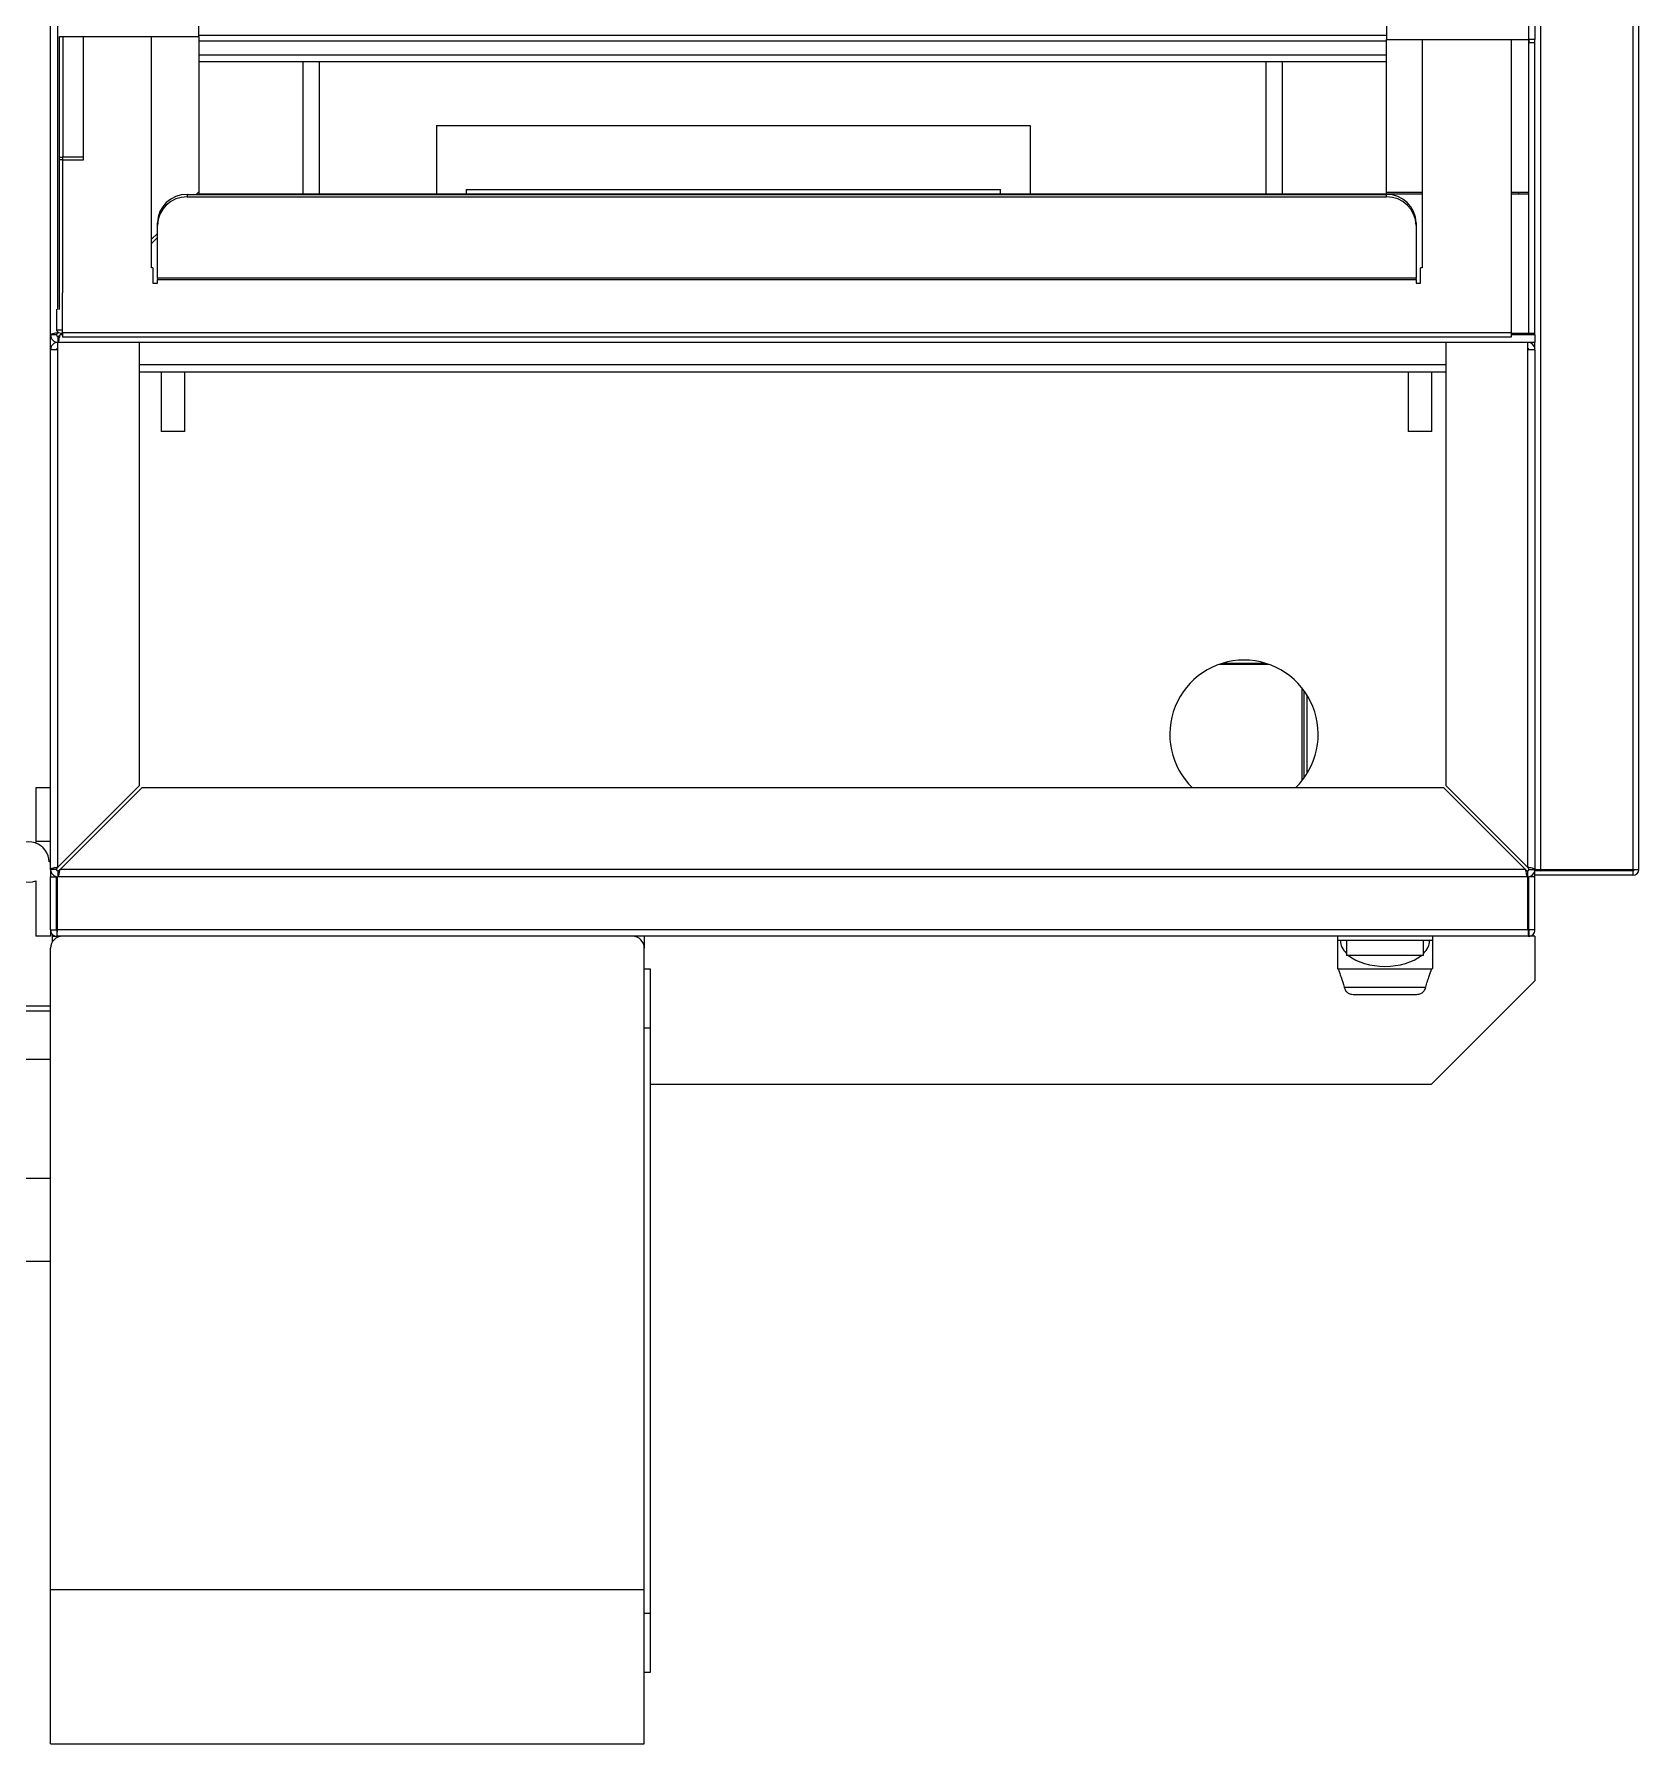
# Model space of a CAD drawing. Header units: millimetres. Extents: x 5343 to 29633, y -275 to 12336.
# Drawn here: x 28532 to 29073, y 1000 to 1576 of the extents above; entities that cross this region are included whole.
import ezdxf

# ---------------------------------------------------------------- set-up
doc = ezdxf.new("R2010")
doc.units = ezdxf.units.MM

msp = doc.modelspace()

# ---------------------------------------------------------------- linework, layer by layer
at = {"linetype": 'Continuous', "lineweight": 15}
for p, q in [((28537.79, 1474.28), (28537.79, 2329.28)), ((28540.29, 1482.82), (28540.29, 2328.58)), ((29039.79, 1294.28), (29039.79, 2310.28)), ((29070.79, 2310.28), (29070.79, 1294.28)), ((29072.79, 1294.28), (29072.79, 2310.28)), ((28587.79, 1574.78), (28587.79, 2281.08)), ((28987.79, 2281.28), (28987.79, 1573.78)), ((29035.59, 2281.28), (29035.59, 1573.78)), ((29037.79, 2281.28), (29037.79, 1573.78)), ((28540.79, 1574.78), (28587.79, 1574.78)), ((28540.79, 1482.82), (28540.79, 1574.78)), ((28541.99, 1574.78), (28541.99, 1534.11)), ((28548.79, 1574.78), (28548.79, 1534.11)), ((28571.79, 1496.87), (28571.79, 1574.78)), ((28587.79, 1575.28), (28987.79, 1575.28)), ((28587.79, 1574.78), (28587.79, 1522.49)), ((28587.79, 1573.31), (28987.79, 1573.31)), ((28987.79, 1573.78), (29035.59, 1573.78)), ((28987.79, 1522.28), (28987.79, 1573.78)), ((28999.79, 1573.78), (28999.79, 1496.87)), ((29029.79, 1573.78), (29029.79, 1474.96)), ((29037.79, 1573.78), (29035.59, 1573.78)), ((29035.59, 1573.78), (29035.59, 1522.28)), ((29035.79, 1573.78), (29035.79, 1572.78)), ((29035.79, 1474.78), (29035.79, 1572.78)), ((29035.79, 1572.78), (29037.79, 1572.78)), ((29037.79, 1572.78), (29037.79, 1573.78)), ((29037.79, 1474.78), (29037.79, 1572.78)), ((28587.79, 1568.62), (28987.79, 1568.62)), ((28587.79, 1566.35), (28987.79, 1566.35)), ((28622.79, 1566.35), (28622.79, 1521.78)), ((28628.29, 1566.35), (28628.29, 1521.78)), ((28947.29, 1521.78), (28947.29, 1566.35)), ((28952.79, 1521.78), (28952.79, 1566.35)), ((28667.79, 1544.78), (28867.79, 1544.78)), ((28667.79, 1544.78), (28667.79, 1521.78)), ((28867.79, 1544.78), (28867.79, 1521.78)), ((28541.79, 1533.23), (28540.79, 1533.23)), ((28541.79, 1533.23), (28541.79, 1488.43)), ((28548.79, 1534.11), (28541.99, 1534.11)), ((28541.99, 1533.14), (28541.99, 1534.11)), ((28548.79, 1533.14), (28541.99, 1533.14)), ((28548.79, 1534.11), (28548.79, 1533.14)), ((28583.79, 1521.61), (28583.79, 1520.77)), ((28583.79, 1521.61), (28987.79, 1521.61)), ((28583.79, 1520.77), (28987.79, 1520.77)), ((28586.9, 1521.61), (28587.79, 1522.49)), ((28587.79, 1522.49), (28587.79, 1521.78)), ((28587.79, 1521.78), (28588.49, 1521.78)), ((28588.49, 1521.78), (28588.32, 1521.61)), ((28588.49, 1521.78), (28999.79, 1521.78)), ((28677.79, 1523.31), (28857.79, 1523.31)), ((28677.79, 1523.31), (28677.79, 1521.78)), ((28857.79, 1521.78), (28857.79, 1523.31)), ((28987.79, 1521.78), (28987.79, 1522.28)), ((28999.79, 1522.28), (28987.79, 1522.28)), ((28987.79, 1520.77), (28987.79, 1521.61)), ((29035.59, 1522.28), (29029.79, 1522.28)), ((29029.79, 1521.78), (29035.79, 1521.78)), ((29032.29, 1522.28), (29032.29, 1521.78)), ((29035.59, 1522.28), (29035.79, 1522.28)), ((28573.79, 1511.17), (28573.79, 1512)), ((28573.79, 1493.35), (28573.79, 1511.17)), ((28997.79, 1512), (28997.79, 1511.17)), ((28997.79, 1511.17), (28997.79, 1493.35)), ((28571.79, 1506.49), (28573.79, 1508.49)), ((28573.79, 1507.08), (28571.79, 1505.08)), ((28572.29, 1496.87), (28571.79, 1496.87)), ((28572.29, 1496.87), (28572.29, 1491.66)), ((28572.29, 1491.66), (28573.79, 1491.66)), ((28997.79, 1493.35), (28573.79, 1493.35)), ((28573.79, 1493.35), (28573.79, 1492.97)), ((28573.79, 1491.66), (28573.79, 1492.97)), ((28573.79, 1492.97), (28997.79, 1492.97)), ((28997.79, 1492.97), (28997.79, 1493.35)), ((28997.79, 1492.97), (28997.79, 1491.66)), ((28997.79, 1491.66), (28999.29, 1491.66)), ((28999.29, 1491.66), (28999.29, 1496.87)), ((28999.79, 1496.87), (28999.29, 1496.87)), ((28541.79, 1474.96), (28541.79, 1488.43)), ((28539.79, 1482.98), (28539.79, 1475.99)), ((28537.79, 1469.28), (28537.79, 1474.28)), ((28539.79, 1474.28), (28537.79, 1474.28)), ((28539.79, 1475.99), (28541.79, 1475.99)), ((28540.29, 1474.99), (28540.29, 1475.26)), ((28540.46, 1475.16), (28540.29, 1474.99)), ((28540.99, 1474.28), (28541.49, 1474.78)), ((28541.79, 1474.28), (28540.99, 1474.28)), ((28541.55, 1474.84), (28541.49, 1474.78)), ((28541.79, 1474.78), (28541.49, 1474.78)), ((29029.79, 1474.96), (28541.79, 1474.96)), ((28541.79, 1474.96), (28541.79, 1473.52)), ((29029.79, 1474.96), (29029.79, 1473.52)), ((29037.79, 1474.78), (29029.79, 1474.78)), ((29037.79, 1474.28), (29029.79, 1474.28)), ((29037.79, 1474.28), (29037.79, 1474.78)), ((29037.79, 1474.28), (29037.79, 1471.78)), ((28537.79, 1294.28), (28537.79, 1469.28)), ((28540.29, 1469.28), (28537.79, 1469.28)), ((28540.29, 1473.78), (28540.29, 1471.78)), ((28540.29, 1469.28), (28540.29, 1471.78)), ((28567.79, 1471.78), (28540.29, 1471.78)), ((28540.29, 1294.99), (28540.29, 1469.28)), ((29029.79, 1473.52), (28541.79, 1473.52)), ((28567.79, 1322.49), (28567.79, 1471.78)), ((29007.79, 1471.78), (28567.79, 1471.78)), ((29035.29, 1471.78), (29007.79, 1471.78)), ((29007.79, 1471.78), (29007.79, 1322.49)), ((29035.29, 1471.78), (29035.29, 1469.28)), ((29037.79, 1471.78), (29035.29, 1471.78)), ((29035.29, 1469.28), (29035.29, 1294.99)), ((29037.79, 1469.28), (29035.29, 1469.28)), ((29037.79, 1469.28), (29037.79, 1471.78)), ((29037.79, 1469.28), (29037.79, 1294.28)), ((29007.79, 1464.18), (28567.79, 1464.18)), ((29007.79, 1461.78), (28567.79, 1461.78)), ((28575.04, 1461.78), (28575.04, 1441.78)), ((28583.04, 1441.78), (28583.04, 1461.78)), ((28995.04, 1461.78), (28995.04, 1441.78)), ((29003.04, 1441.78), (29003.04, 1461.78)), ((28583.04, 1441.78), (28575.04, 1441.78)), ((29003.04, 1441.78), (28995.04, 1441.78)), ((28931.54, 1363.38), (28948.03, 1363.38)), ((28932.79, 1363.78), (28946.79, 1363.78)), ((28959.28, 1355.44), (28959.28, 1324.13)), ((28959.99, 1354.51), (28959.99, 1325.05)), ((28960.99, 1353.03), (28960.99, 1326.53)), ((28532.79, 1321.78), (28532.79, 1303.78)), ((28537.79, 1321.78), (28532.79, 1321.78)), ((28567.79, 1322.49), (28540.29, 1294.99)), ((28540.99, 1294.28), (28568.49, 1321.78)), ((29007.08, 1321.78), (28568.49, 1321.78)), ((29007.08, 1321.78), (29034.58, 1294.28)), ((29035.29, 1294.99), (29007.79, 1322.49)), ((28532.79, 1303.78), (28532.79, 1303.15)), ((28532.79, 1303.78), (28537.79, 1303.78)), ((28537.79, 1296.78), (28537.29, 1296.78)), ((28532.79, 1290.42), (28532.79, 1271.78)), ((28537.79, 1294.28), (28537.79, 1291.78)), ((28539.79, 1294.28), (28537.79, 1294.28)), ((28537.79, 1291.78), (28539.79, 1291.78)), ((28537.79, 1273.88), (28537.79, 1291.78)), ((28539.79, 1273.88), (28539.79, 1291.78)), ((28540.14, 1273.88), (28540.14, 1291.78)), ((29035.43, 1291.78), (28540.14, 1291.78)), ((28540.29, 1293.78), (28540.29, 1291.78)), ((29034.58, 1294.28), (28540.99, 1294.28)), ((29035.29, 1293.78), (29035.29, 1291.78)), ((29035.43, 1273.88), (29035.43, 1291.78)), ((29035.79, 1294.28), (29037.79, 1294.28)), ((29035.79, 1273.88), (29035.79, 1291.78)), ((29037.79, 1291.78), (29035.79, 1291.78)), ((29037.79, 1294.28), (29039.79, 1294.28)), ((29037.79, 1291.78), (29037.79, 1294.28)), ((29070.79, 1293.78), (29037.79, 1293.78)), ((29070.79, 1292.28), (29037.79, 1292.28)), ((29037.79, 1273.88), (29037.79, 1291.78)), ((29039.79, 1294.28), (29070.79, 1294.28)), ((29070.79, 1294.28), (29071.29, 1294.28)), ((29070.79, 1293.78), (29070.79, 1292.28)), ((29071.29, 1294.28), (29072.79, 1294.28)), ((28537.79, 1273.88), (28537.79, 1271.78)), ((28537.79, 1273.88), (28539.79, 1273.88)), ((28538.32, 1272.51), (28538.32, 1269.79)), ((28539.89, 1273.78), (28539.89, 1271.78)), ((29035.43, 1273.88), (28540.14, 1273.88)), ((29035.69, 1273.78), (29035.69, 1271.78)), ((29037.79, 1273.88), (29035.79, 1273.88)), ((28537.79, 1271.78), (28532.79, 1271.78)), ((28537.79, 1051.78), (28537.79, 1267.78)), ((28538.32, 1271.78), (28539.89, 1271.78)), ((29035.69, 1271.78), (28539.89, 1271.78)), ((28737.79, 1271.78), (28737.79, 1267.78)), ((28737.79, 1051.78), (28737.79, 1267.78)), ((28971.29, 1271.78), (28971.29, 1270.28)), ((29003.29, 1270.28), (28971.29, 1270.28)), ((28971.29, 1270.28), (28971.29, 1260.9)), ((28974.29, 1270.28), (28974.29, 1265.28)), ((29000.29, 1265.28), (29000.29, 1270.28)), ((29003.29, 1271.78), (29003.29, 1270.28)), ((29003.29, 1270.28), (29003.29, 1260.9)), ((29037.79, 1271.78), (29035.69, 1271.78)), ((29037.79, 1271.78), (29037.79, 1256.78)), ((29000.29, 1265.28), (28974.29, 1265.28)), ((28737.79, 1260.78), (28739.79, 1260.78)), ((28739.79, 1260.78), (28739.79, 1240.78)), ((28971.52, 1260.78), (28971.49, 1260.78)), ((28971.52, 1260.78), (29003.05, 1260.78)), ((29037.79, 1256.78), (29002.79, 1221.78)), ((29003.09, 1260.78), (29003.05, 1260.78)), ((28973.56, 1254.61), (29001.01, 1254.61)), ((28976.6, 1252.18), (28997.98, 1252.18)), ((28537.79, 1248.25), (28337.08, 1248.25)), ((28337.08, 1246.68), (28537.79, 1246.68)), ((28739.79, 1240.78), (28737.79, 1240.78)), ((28739.79, 1240.78), (28739.79, 1043.78)), ((28537.79, 1230.28), (28463.09, 1230.28)), ((29002.79, 1221.78), (28739.79, 1221.78)), ((28463.09, 1190.28), (28537.79, 1190.28)), ((28392.09, 1162.28), (28537.79, 1162.28)), ((28537.79, 1051.78), (28737.79, 1051.78)), ((28537.79, 999.78), (28537.79, 1051.78)), ((28737.79, 999.78), (28737.79, 1051.78)), ((28737.79, 1043.78), (28739.79, 1043.78)), ((28739.79, 1043.78), (28739.79, 1023.78)), ((28739.79, 1023.78), (28737.79, 1023.78)), ((28537.79, 999.78), (28737.79, 999.78))]:
    msp.add_line(p, q, dxfattribs=at)
at = {"linetype": 'Continuous', "lineweight": 15, "flags": 128}
for points in [[(28541.99, 1533.14), (28541.95, 1533.14), (28541.91, 1533.13), (28541.87, 1533.13), (28541.84, 1533.11), (28541.82, 1533.1), (28541.8, 1533.08), (28541.79, 1533.06), (28541.79, 1533.05)], [(28539.79, 1475.99), (28539.83, 1475.75), (28539.98, 1475.53), (28540.21, 1475.32), (28540.52, 1475.14), (28540.9, 1474.99), (28541.33, 1474.87), (28541.79, 1474.81)], [(29037.85, 1293.78), (29037.82, 1293.89), (29037.79, 1294.28)]]:
    msp.add_lwpolyline(points, dxfattribs=at)
at = {"linetype": 'Continuous', "lineweight": 15}
for centre, radius, start, end in [((28541.96, 1530.04), 4.07, 89.56717, 106.70483), ((28583.59, 1511.8), 9.81, 88.86329, 178.81629), ((28583.59, 1510.96), 9.81, 88.86329, 178.81629), ((28987.98, 1511.8), 9.81, 1.18371, 91.13671), ((28987.98, 1510.96), 9.81, 1.18371, 91.13671), ((28540.29, 1474.28), 2.5, 180, 270), ((28540.29, 1474.28), 0.5, 180, 270), ((28540.29, 1469.28), 2.5, 90, 180), ((28540.29, 1469.28), 0.5, 90, 180), ((29035.29, 1469.28), 2.5, 0, 90), ((29035.29, 1469.28), 0.5, 0, 90), ((28939.79, 1339.78), 25, 313.94552, 226.05448), ((28530.54, 1296.78), 6.75, 0, 289.47122), ((28540.29, 1294.28), 2.5, 180, 270), ((28540.29, 1294.28), 0.5, 180, 270), ((29035.29, 1294.28), 2.5, 270, 0), ((29035.29, 1294.28), 0.5, 270, 0), ((29039.79, 1294.28), 0.5, 180, 270), ((29070.79, 1294.28), 2, 270, 0), ((29070.79, 1294.28), 0.5, 270, 0), ((28541.79, 1267.78), 4, 90, 180), ((28733.79, 1267.78), 4, 0, 90)]:
    msp.add_arc(centre, radius, start, end, dxfattribs=at)
for centre, major_axis, start_param, end_param in [((28987.29, 1270.28), (-15, 0), 0, 0.522315), ((28987.29, 1270.28), (15, 0), -0.522315, 0), ((28987.29, 1270.28), (-15, 0), 0.61548, 2.526113), ((28971.49, 1260.9), (-0.2, 0), 0, 1.570796), ((29003.09, 1260.9), (0.2, 0), 4.712389, 6.283185)]:
    msp.add_ellipse(centre, major_axis=major_axis, ratio=0.57735, start_param=start_param, end_param=end_param, dxfattribs=at)
for points, knots in [([(28540.29, 1474.99), (28540, 1474.94), (28539.43, 1474.84), (28538.67, 1474.68), (28538.11, 1474.53), (28537.82, 1474.39), (28537.8, 1474.31), (28537.79, 1474.28)], [0, 0, 0, 0, 0.218175, 0.43635, 0.654515, 0.87268, 1, 1, 1, 1]), ([(28540.29, 1471.78), (28540.34, 1471.81), (28540.44, 1471.87), (28540.59, 1472.31), (28540.75, 1472.97), (28540.88, 1473.67), (28540.96, 1474.12), (28540.99, 1474.28)], [0, 0, 0, 0, 0.218175, 0.43635, 0.654515, 0.87268, 1, 1, 1, 1]), ([(28540.29, 1294.99), (28540, 1294.94), (28539.43, 1294.84), (28538.67, 1294.68), (28538.11, 1294.53), (28537.82, 1294.39), (28537.8, 1294.31), (28537.79, 1294.28)], [0, 0, 0, 0, 0.218175, 0.43635, 0.654515, 0.87268, 1, 1, 1, 1]), ([(28540.29, 1291.78), (28540.34, 1291.81), (28540.44, 1291.87), (28540.59, 1292.31), (28540.75, 1292.97), (28540.88, 1293.67), (28540.96, 1294.12), (28540.99, 1294.28)], [0, 0, 0, 0, 0.218175, 0.43635, 0.654515, 0.87268, 1, 1, 1, 1]), ([(29034.58, 1294.28), (29034.63, 1294), (29034.73, 1293.43), (29034.89, 1292.67), (29035.04, 1292.1), (29035.18, 1291.82), (29035.26, 1291.79), (29035.29, 1291.78)], [0, 0, 0, 0, 0.218175, 0.43635, 0.654515, 0.87268, 1, 1, 1, 1]), ([(29037.79, 1294.28), (29037.76, 1294.33), (29037.7, 1294.44), (29037.26, 1294.59), (29036.6, 1294.75), (29035.9, 1294.88), (29035.45, 1294.96), (29035.29, 1294.99)], [0, 0, 0, 0, 0.218175, 0.43635, 0.654515, 0.87268, 1, 1, 1, 1]), ([(28971.52, 1260.78), (28971.65, 1260.39), (28971.92, 1259.58), (28972.66, 1257.62), (28973.21, 1255.78), (28973.56, 1254.61)], [0, 0, 0, 0, 0.257031, 0.522254, 1, 1, 1, 1]), ([(29001.01, 1254.61), (29001.19, 1255.27), (29001.57, 1256.62), (29002.38, 1258.83), (29002.79, 1260.03), (29003.05, 1260.78)], [0, 0, 0, 0, 0.265535, 0.538669, 1, 1, 1, 1]), ([(28973.56, 1254.61), (28973.69, 1254.23), (28973.94, 1253.48), (28974.68, 1252.65), (28975.58, 1252.24), (28976.31, 1252.2), (28976.6, 1252.18)], [0, 0, 0, 0, 0.235496, 0.4701, 0.79106, 1, 1, 1, 1]), ([(28997.98, 1252.18), (28998.46, 1252.23), (28999.33, 1252.3), (29000.31, 1253.03), (29000.8, 1253.89), (29000.97, 1254.48), (29001.01, 1254.61)], [0, 0, 0, 0, 0.35935, 0.639725, 0.922051, 1, 1, 1, 1])]:
    msp.add_open_spline(points, degree=3, knots=knots, dxfattribs=at)
for points in [[(28540.29, 1474.99), (28540.22, 1474.93), (28540.09, 1474.81), (28539.92, 1474.64), (28539.81, 1474.46), (28539.79, 1474.34), (28539.79, 1474.28)], [(28540.29, 1473.78), (28540.35, 1473.79), (28540.46, 1473.81), (28540.64, 1473.92), (28540.82, 1474.09), (28540.93, 1474.22), (28540.99, 1474.28)], [(28540.29, 1294.99), (28540.22, 1294.93), (28540.09, 1294.81), (28539.92, 1294.64), (28539.81, 1294.46), (28539.79, 1294.34), (28539.79, 1294.28)], [(28540.29, 1293.78), (28540.35, 1293.79), (28540.46, 1293.81), (28540.64, 1293.92), (28540.82, 1294.09), (28540.93, 1294.22), (28540.99, 1294.28)], [(29034.58, 1294.28), (29034.64, 1294.22), (29034.76, 1294.09), (29034.93, 1293.92), (29035.11, 1293.81), (29035.23, 1293.79), (29035.29, 1293.78)], [(29035.79, 1294.28), (29035.78, 1294.34), (29035.76, 1294.46), (29035.65, 1294.64), (29035.48, 1294.81), (29035.35, 1294.93), (29035.29, 1294.99)], [(28537.79, 1273.88), (28537.82, 1273.61), (28537.88, 1273.06), (28538.37, 1272.36), (28539.06, 1271.88), (28539.61, 1271.81), (28539.89, 1271.78)], [(28539.79, 1273.88), (28539.79, 1273.87), (28539.79, 1273.84), (28539.81, 1273.81), (28539.85, 1273.79), (28539.87, 1273.78), (28539.89, 1273.78)], [(28539.89, 1271.78), (28539.91, 1271.81), (28539.95, 1271.88), (28540.01, 1272.36), (28540.08, 1273.06), (28540.12, 1273.61), (28540.14, 1273.88)], [(28539.89, 1273.78), (28539.91, 1273.78), (28539.95, 1273.79), (28540.01, 1273.81), (28540.08, 1273.84), (28540.12, 1273.87), (28540.14, 1273.88)], [(29035.43, 1273.88), (29035.45, 1273.61), (29035.5, 1273.06), (29035.56, 1272.36), (29035.62, 1271.88), (29035.66, 1271.81), (29035.69, 1271.78)], [(29035.43, 1273.88), (29035.45, 1273.87), (29035.5, 1273.84), (29035.56, 1273.81), (29035.62, 1273.79), (29035.66, 1273.78), (29035.69, 1273.78)], [(29035.69, 1273.78), (29035.7, 1273.78), (29035.73, 1273.79), (29035.76, 1273.81), (29035.78, 1273.84), (29035.78, 1273.87), (29035.79, 1273.88)], [(29035.69, 1271.78), (29035.96, 1271.81), (29036.51, 1271.88), (29037.21, 1272.36), (29037.69, 1273.06), (29037.75, 1273.61), (29037.79, 1273.88)]]:
    msp.add_open_spline(points, degree=3, dxfattribs=at)

doc.saveas('drawing.dxf')
